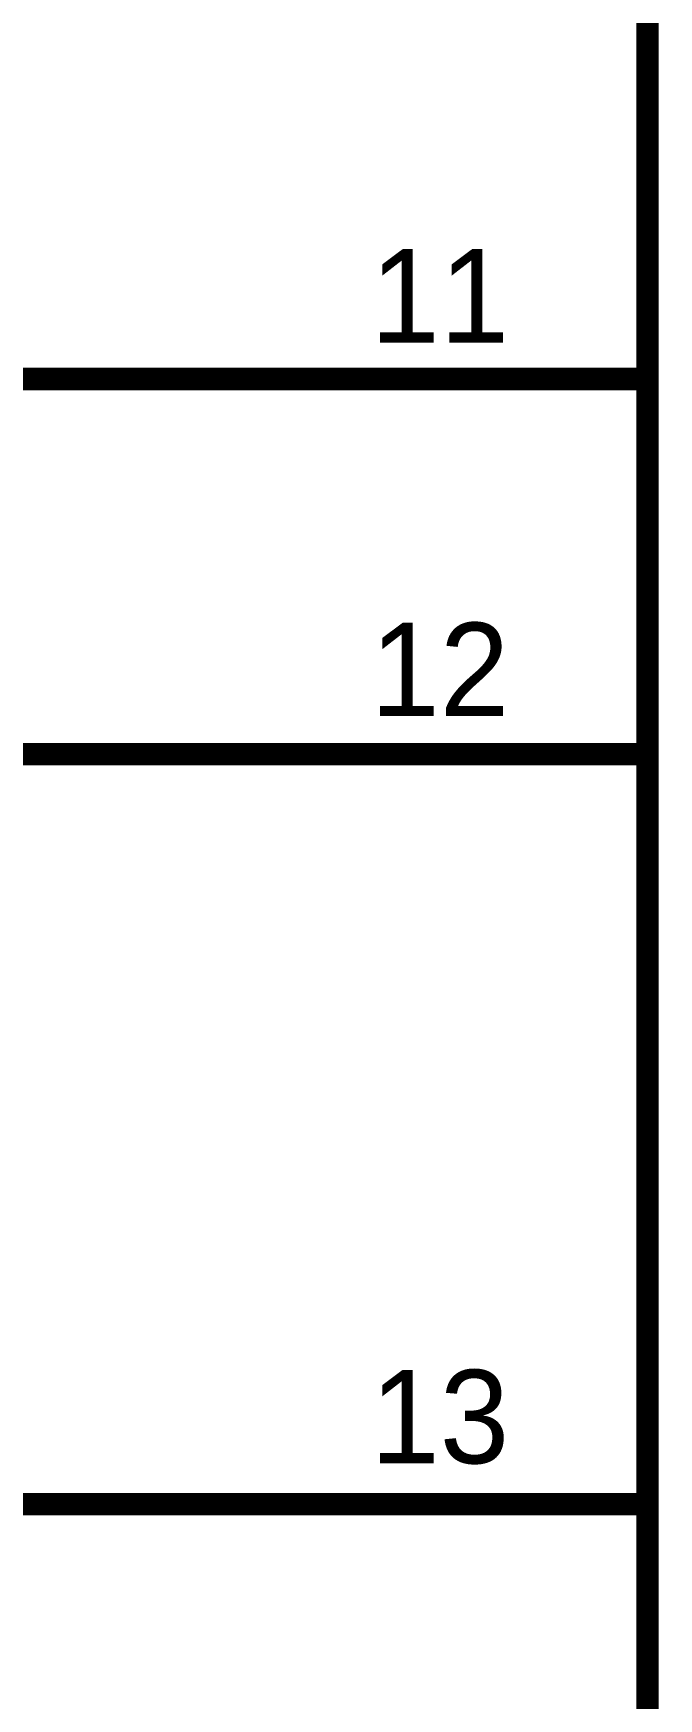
# Model space of a CAD drawing. Header units: millimetres. Extents: x 0 to 567, y 0 to 399.
# Drawn here: x 284.32 to 292.66, y 99.9 to 122.11 of the extents above; entities that cross this region are included whole.
import ezdxf

# ---------------------------------------------------------------- set-up
doc = ezdxf.new("R2010")
doc.units = ezdxf.units.MM
doc.layers.add('Sheet', color=255, linetype='Continuous')

msp = doc.modelspace()

# ---------------------------------------------------------------- linework, layer by layer
at = {"layer": 'Sheet', "const_width": 0.3}
for points in [[(292.508, 62.494), (292.508, 177.482)], [(287.509, 117.498), (275.021, 117.498)], [(292.508, 117.498), (287.509, 117.498)], [(270.022, 112.497), (270.022, 112.497), (285, 112.497)], [(285, 112.497), (285, 112.497), (287.509, 112.497)], [(292.508, 112.497), (287.509, 112.497)], [(287.509, 102.497), (287.509, 102.497), (275.021, 102.497)], [(292.508, 102.497), (287.509, 102.497)]]:
    msp.add_lwpolyline(points, dxfattribs=at)

# ---------------------------------------------------------------- texts
at = {"layer": 'Sheet'}
for s, p in [('11', (288.812, 117.984)), ('12', (288.812, 113.003)), ('13', (288.812, 103.042))]:
    msp.add_text(s, height=1.2452, dxfattribs=at).set_placement(p)

doc.saveas('drawing.dxf')
